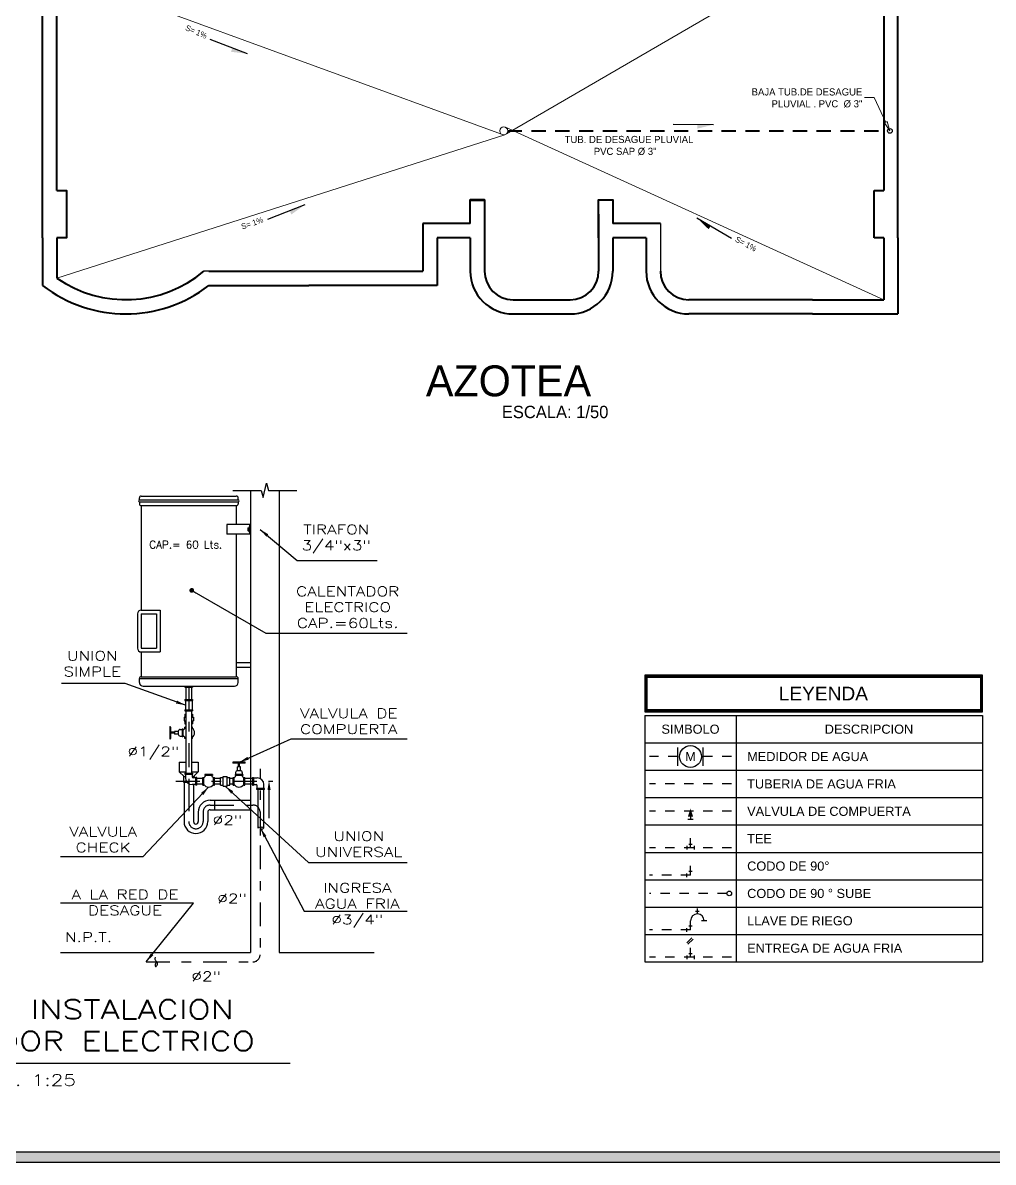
# Model space of a CAD drawing. Header units: metres. Extents: x 1996 to 3973, y 1777 to 3610.
# Drawn here: x 2066.5 to 2076.71, y 1776.78 to 1788.77 of the extents above; entities that cross this region are included whole.
import ezdxf
from ezdxf.enums import TextEntityAlignment as Align

# ---------------------------------------------------------------- set-up
doc = ezdxf.new("R2010")
doc.units = ezdxf.units.M
for name, pattern in [('DASHDOT', [1, 0.5, -0.25, 0, -0.25]), ('TRAZO_Y_PUNTO1', [0.2, 0.1, -0.05, 0, -0.05]), ('TRAZOS2', [0.225, 0.15, -0.075])]:
    doc.linetypes.add(name, pattern=pattern)
for name, color, linetype in [('0.1', 24, 'Continuous'), ('0.15', 21, 'Continuous'), ('0.2', 2, 'Continuous'), ('0.3', 3, 'Continuous'), ('0.4', 4, 'Continuous'), ('0.6', 7, 'Continuous'), ('0.8', 6, 'Continuous'), ('EJES', 21, 'DASHDOT'), ('muro', 5, 'Continuous'), ('PISOS', 145, 'Continuous'), ('TEX', 1, 'Continuous'), ('TEXT', 4, 'Continuous'), ('VIVIENDA1', 7, 'Continuous')]:
    doc.layers.add(name, color=color, linetype=linetype)
for name, color, linetype, lineweight in [('ACCESORIO', 151, 'Continuous', 25), ('Agua', 130, 'Continuous', 25), ('CASCO', 252, 'Continuous', 9), ('CUAD', 174, 'Continuous', 30), ('PLUVIAL', 30, 'TRAZOS2', 25), ('TEX-CORTE', 31, 'Continuous', 13), ('zzzz', 20, 'Continuous', 53)]:
    doc.layers.add(name, color=color, linetype=linetype, lineweight=lineweight)
doc.styles.add('A-1', font='swissel.ttf', dxfattribs={"height": 0.1})
doc.styles.add('A-2', font='swissel.ttf', dxfattribs={"height": 0.1})
doc.styles.add('ARIAL', font='arial.ttf')
doc.styles.add('huber', font='comic.ttf', dxfattribs={"height": 0.13})
doc.styles.add('L-80', font='stylu.ttf', dxfattribs={"height": 0.1})
doc.styles.add('R80-50', font='ROMANS.shx', dxfattribs={"width": 1.3, "height": 0.075})
doc.styles.add('S-1', font='swissel.ttf', dxfattribs={"height": 0.15})
doc.dimstyles.new('NOTA', dxfattribs={"dimtxt": 0.18, "dimasz": 0.18, "dimexe": 0.08, "dimexo": 0.1, "dimgap": 0.09, "dimtad": 1, "dimtoh": 1, "dimzin": 0, "dimdsep": 46, "dimtxsty": 'L-80', "dimcen": 0.09, "dimdle": 0.1, "dimclrd": 7, "dimclrt": 4, "dimadec": 0, "dimazin": 0, "dimtfac": 1, "dimtofl": 0, "dimtmove": 0, "dimatfit": 3, "dimfxl": 1, "dimtolj": 1, "dimtzin": 0, "dimarcsym": 0})

# ---------------------------------------------------------------- blocks, each defined once
blk = doc.blocks.new('FLECHA')
blk.add_hatch(color=256).paths.add_polyline_path([(0.1, -0.05), (0.05, -0.05), (0.05, -0.25)])
blk.add_line((0.05, -0.25), (0.05, 0.25))
blk = doc.blocks.new('_ClosedBlank')
at = {"layer": 'TEXT', "color": 0, "lineweight": -2}
for p, q in [((-1, 0.17), (0, 0)), ((-1, 0.17), (-1, -0.17)), ((0, 0), (-1, -0.17))]:
    blk.add_line(p, q, dxfattribs=at)
blk = doc.blocks.new('li')
at = {"layer": 'TEX-CORTE', "color": 14}
blk.add_lwpolyline([(0.043, 0.09), (0.166, 0.353), (0.266, 0.353)], dxfattribs=at)
at = {"layer": 'TEX-CORTE', "color": 14, "xscale": 0.1, "yscale": 0.1, "zscale": 0.1, "rotation": 244.7908177663999}
blk.add_blockref('_ClosedBlank', (0, 0), dxfattribs=at)
blk = doc.blocks.new('A-MED')
at = {"layer": 'ACCESORIO'}
for p, q in [((-0.14, -0.1), (-0.14, 0.1)), ((0.14, -0.1), (0.14, 0.1))]:
    blk.add_line(p, q, dxfattribs=at)
blk.add_circle((0, 0), 0.12, dxfattribs=at)
at = {"layer": 'TEX-CORTE', "style": 'A-2'}
blk.add_text('M', height=0.1, dxfattribs=at).set_placement((0, 0), align=Align.MIDDLE_CENTER)
blk = doc.blocks.new('A-ENT')
for p, q in [((0.014, 0.042), (-0.042, -0.014)), ((0.028, 0.028), (-0.028, -0.028))]:
    blk.add_line(p, q)
blk = doc.blocks.new('A-CODO')
for p, q in [((-0.02, 0.04), (0.02, 0.04)), ((0.04, -0.02), (0.04, 0.02))]:
    blk.add_line(p, q)
blk = doc.blocks.new('A-TEE')
for p, q in [((-0.04, 0.02), (-0.04, -0.02)), ((-0.02, 0.04), (0.02, 0.04)), ((0.04, 0.02), (0.04, -0.02))]:
    blk.add_line(p, q)
blk = doc.blocks.new('A-VALV')
blk.add_hatch(color=256).paths.add_polyline_path([(0, 0.03), (-0.03, -0.06), (0.03, -0.06)])
for p, q in [((0, 0), (0, -0.09)), ((0.03, -0.09), (-0.03, -0.09))]:
    blk.add_line(p, q)
blk = doc.blocks.new('A-RIEG')
for p, q in [((0.075, 0.075), (0.075, 0.135)), ((0.055, 0.105), (0.095, 0.105)), ((0.18, 0), (0.12, 0))]:
    blk.add_line(p, q)
blk.add_arc((0.075, 0), 0.075, 0, 180)

msp = doc.modelspace()

# ---------------------------------------------------------------- hatches: boundary and pattern name
h = msp.add_hatch(color=6)
h.dxf.hatch_style = 1
h.set_gradient(color1=(255, 0, 255), color2=(255, 51, 255), one_color=1, tint=0.6, name='CYLINDER')
h.paths.add_polyline_path([(2084.918, 1776.779), (2084.918, 1805.399), (2044.852, 1805.399), (2044.852, 1776.779)])
h.paths.add_polyline_path([(2084.814, 1776.888), (2084.814, 1805.294), (2044.957, 1805.294), (2044.957, 1776.888)], flags=16)

# ---------------------------------------------------------------- linework, layer by layer
at = {"layer": '0.1'}
msp.add_lwpolyline([(2068.712, 1783.847), (2069.012, 1783.847), (2069.03, 1783.772), (2069.068, 1783.922), (2069.087, 1783.847), (2069.387, 1783.847)], dxfattribs=at)
at = {"layer": '0.15'}
for p, q in [((2068.649, 1783.487), (2068.649, 1783.387)), ((2068.889, 1783.487), (2068.649, 1783.487)), ((2068.889, 1783.387), (2068.649, 1783.387)), ((2068.749, 1782.037), (2068.899, 1782.037)), ((2068.749, 1781.987), (2068.899, 1781.987)), ((2068.219, 1781.777), (2068.219, 1781.647)), ((2068.279, 1781.777), (2068.279, 1781.647)), ((2068.219, 1781.527), (2068.219, 1780.872)), ((2068.279, 1781.527), (2068.279, 1780.872)), ((2068.398, 1780.817), (2068.334, 1780.817)), ((2068.582, 1780.817), (2068.518, 1780.817)), ((2068.717, 1780.817), (2068.682, 1780.817)), ((2068.919, 1780.817), (2068.837, 1780.817)), ((2068.398, 1780.757), (2068.334, 1780.757)), ((2068.582, 1780.757), (2068.518, 1780.757)), ((2068.717, 1780.757), (2068.682, 1780.757)), ((2068.919, 1780.757), (2068.837, 1780.757)), ((2068.974, 1780.702), (2068.974, 1780.293)), ((2069.034, 1780.702), (2069.034, 1780.293))]:
    msp.add_line(p, q, dxfattribs=at)
msp.add_open_spline([(2068.974, 1780.293), (2068.979, 1780.298), (2068.988, 1780.309), (2069.004, 1780.293), (2069.016, 1780.278), (2069.043, 1780.293), (2069.016, 1780.308), (2069.009, 1780.297), (2069.004, 1780.293)], degree=3, knots=[0, 0, 0, 0, 0.0179255, 0.0370642, 0.0544552, 0.0729206, 0.0914975, 0.1090067, 0.1090067, 0.1090067, 0.1090067], dxfattribs=at)
at = {"layer": '0.2'}
for p, q in [((2067.729, 1783.747), (2067.729, 1783.767)), ((2067.749, 1783.787), (2068.749, 1783.787)), ((2068.769, 1783.747), (2068.769, 1783.767)), ((2067.729, 1783.747), (2068.769, 1783.747)), ((2067.729, 1783.727), (2067.729, 1783.707)), ((2067.729, 1783.727), (2068.769, 1783.727)), ((2067.749, 1783.687), (2068.749, 1783.687)), ((2067.749, 1783.687), (2067.749, 1782.587)), ((2068.749, 1783.687), (2068.749, 1783.487)), ((2068.769, 1783.727), (2068.769, 1783.707)), ((2068.869, 1783.447), (2068.869, 1783.427)), ((2068.869, 1783.444), (2068.884, 1783.444)), ((2068.869, 1783.429), (2068.884, 1783.429)), ((2068.874, 1783.452), (2068.884, 1783.452)), ((2068.874, 1783.422), (2068.884, 1783.422)), ((2068.884, 1783.467), (2068.884, 1783.407)), ((2068.884, 1783.467), (2068.889, 1783.467)), ((2068.884, 1783.407), (2068.889, 1783.407)), ((2068.899, 1783.487), (2068.889, 1783.487)), ((2068.889, 1783.487), (2068.889, 1783.387)), ((2068.749, 1783.387), (2068.749, 1781.887)), ((2068.899, 1783.387), (2068.889, 1783.387)), ((2067.749, 1782.587), (2067.949, 1782.587)), ((2067.949, 1782.587), (2067.949, 1782.147)), ((2067.709, 1782.547), (2067.709, 1782.187)), ((2067.749, 1782.547), (2067.749, 1782.187)), ((2067.749, 1782.547), (2067.909, 1782.547)), ((2067.909, 1782.547), (2067.909, 1782.187)), ((2067.749, 1782.187), (2067.909, 1782.187)), ((2067.749, 1782.147), (2067.949, 1782.147)), ((2067.749, 1782.147), (2067.749, 1781.887)), ((2067.729, 1781.827), (2067.729, 1781.867)), ((2067.729, 1781.867), (2068.769, 1781.867)), ((2067.749, 1781.887), (2068.749, 1781.887)), ((2068.769, 1781.827), (2068.769, 1781.867)), ((2067.769, 1781.787), (2068.729, 1781.787)), ((2068.209, 1781.787), (2068.209, 1781.777)), ((2068.209, 1781.787), (2068.289, 1781.787)), ((2068.209, 1781.777), (2068.289, 1781.777)), ((2068.289, 1781.787), (2068.289, 1781.777)), ((2068.209, 1781.647), (2068.289, 1781.647)), ((2068.209, 1781.647), (2068.209, 1781.637)), ((2068.209, 1781.637), (2068.289, 1781.637)), ((2068.214, 1781.637), (2068.214, 1781.537)), ((2068.284, 1781.637), (2068.284, 1781.537)), ((2068.289, 1781.647), (2068.289, 1781.637)), ((2068.209, 1781.537), (2068.289, 1781.537)), ((2068.209, 1781.537), (2068.209, 1781.527)), ((2068.209, 1781.527), (2068.289, 1781.527)), ((2068.289, 1781.537), (2068.289, 1781.527)), ((2068.837, 1780.988), (2068.717, 1780.988)), ((2068.837, 1780.978), (2068.717, 1780.978)), ((2068.762, 1780.898), (2068.762, 1780.938)), ((2068.792, 1780.938), (2068.762, 1780.938)), ((2068.792, 1780.898), (2068.762, 1780.898)), ((2068.772, 1780.938), (2068.772, 1780.978)), ((2068.782, 1780.978), (2068.772, 1780.978)), ((2068.782, 1780.938), (2068.782, 1780.978)), ((2068.792, 1780.898), (2068.792, 1780.938)), ((2068.209, 1780.872), (2068.289, 1780.872)), ((2068.209, 1780.872), (2068.209, 1780.862)), ((2068.209, 1780.862), (2068.289, 1780.862)), ((2068.214, 1780.862), (2068.214, 1780.822)), ((2068.284, 1780.862), (2068.284, 1780.832)), ((2068.289, 1780.872), (2068.289, 1780.862)), ((2068.324, 1780.822), (2068.294, 1780.822)), ((2068.334, 1780.827), (2068.324, 1780.827)), ((2068.324, 1780.747), (2068.324, 1780.827)), ((2068.334, 1780.747), (2068.334, 1780.827)), ((2068.398, 1780.827), (2068.408, 1780.827)), ((2068.398, 1780.747), (2068.398, 1780.827)), ((2068.408, 1780.747), (2068.408, 1780.827)), ((2068.418, 1780.858), (2068.418, 1780.848)), ((2068.498, 1780.858), (2068.418, 1780.858)), ((2068.498, 1780.848), (2068.418, 1780.848)), ((2068.423, 1780.848), (2068.423, 1780.842)), ((2068.493, 1780.848), (2068.493, 1780.842)), ((2068.493, 1780.848), (2068.493, 1780.842)), ((2068.498, 1780.858), (2068.498, 1780.848)), ((2068.508, 1780.827), (2068.518, 1780.827)), ((2068.508, 1780.747), (2068.508, 1780.827)), ((2068.518, 1780.747), (2068.518, 1780.827)), ((2068.582, 1780.827), (2068.612, 1780.827)), ((2068.582, 1780.747), (2068.582, 1780.827)), ((2068.612, 1780.837), (2068.652, 1780.837)), ((2068.612, 1780.737), (2068.612, 1780.837)), ((2068.652, 1780.737), (2068.652, 1780.837)), ((2068.652, 1780.827), (2068.682, 1780.827)), ((2068.682, 1780.747), (2068.682, 1780.827)), ((2068.717, 1780.827), (2068.727, 1780.827)), ((2068.717, 1780.747), (2068.717, 1780.827)), ((2068.727, 1780.747), (2068.727, 1780.827)), ((2068.737, 1780.858), (2068.737, 1780.848)), ((2068.817, 1780.858), (2068.737, 1780.858)), ((2068.817, 1780.848), (2068.737, 1780.848)), ((2068.742, 1780.878), (2068.742, 1780.858)), ((2068.742, 1780.848), (2068.742, 1780.842)), ((2068.812, 1780.878), (2068.812, 1780.858)), ((2068.812, 1780.848), (2068.812, 1780.842)), ((2068.812, 1780.848), (2068.812, 1780.842)), ((2068.817, 1780.858), (2068.817, 1780.848)), ((2068.827, 1780.827), (2068.837, 1780.827)), ((2068.827, 1780.747), (2068.827, 1780.827)), ((2068.837, 1780.747), (2068.837, 1780.827)), ((2068.919, 1780.827), (2068.929, 1780.827)), ((2068.919, 1780.827), (2068.919, 1780.747)), ((2068.929, 1780.827), (2068.929, 1780.747)), ((2068.929, 1780.822), (2068.969, 1780.822)), ((2068.324, 1780.752), (2068.284, 1780.752)), ((2068.334, 1780.747), (2068.324, 1780.747)), ((2068.398, 1780.747), (2068.408, 1780.747)), ((2068.508, 1780.747), (2068.518, 1780.747)), ((2068.582, 1780.747), (2068.612, 1780.747)), ((2068.612, 1780.737), (2068.652, 1780.737)), ((2068.652, 1780.747), (2068.682, 1780.747)), ((2068.717, 1780.747), (2068.727, 1780.747)), ((2068.827, 1780.747), (2068.837, 1780.747)), ((2068.919, 1780.747), (2068.929, 1780.747)), ((2068.929, 1780.752), (2068.959, 1780.752)), ((2068.964, 1780.702), (2068.964, 1780.712)), ((2069.044, 1780.712), (2068.964, 1780.712)), ((2069.044, 1780.702), (2068.964, 1780.702)), ((2068.969, 1780.712), (2068.969, 1780.742)), ((2069.039, 1780.712), (2069.039, 1780.752)), ((2069.044, 1780.702), (2069.044, 1780.712)), ((2063.73, 1777.821), (2069.314, 1777.821))]:
    msp.add_line(p, q, dxfattribs=at)
for centre, radius, start, end in [((2067.749, 1783.767), 0.02, 90, 180), ((2068.749, 1783.767), 0.02, 0, 90), ((2067.729, 1783.737), 0.01, 90, 270), ((2067.749, 1783.707), 0.02, 180, 270), ((2068.749, 1783.707), 0.02, 270, 0), ((2068.769, 1783.737), 0.01, 270, 90), ((2068.874, 1783.447), 0.005, 90, 180), ((2068.874, 1783.427), 0.005, 180, 270), ((2067.749, 1782.547), 0.04, 90, 180), ((2067.749, 1782.187), 0.04, 180, 270), ((2067.749, 1781.867), 0.02, 90, 180), ((2068.749, 1781.867), 0.02, 0, 90), ((2067.769, 1781.827), 0.04, 180, 270), ((2068.729, 1781.827), 0.04, 270, 0), ((2068.717, 1780.983), 0.005, 90, 270), ((2068.762, 1780.878), 0.02, 90, 180), ((2068.792, 1780.878), 0.02, 0, 90), ((2068.837, 1780.983), 0.005, 270, 90), ((2068.284, 1780.822), 0.07, 180, 270), ((2068.294, 1780.832), 0.01, 180, 270), ((2068.458, 1780.787), 0.061, 129.3096, 145.008), ((2068.413, 1780.842), 0.01, 309.3096, 0), ((2068.503, 1780.842), 0.01, 180, 230.6904), ((2068.458, 1780.787), 0.061, 34.992, 50.6904), ((2068.777, 1780.787), 0.061, 129.3096, 145.008), ((2068.732, 1780.842), 0.01, 309.3096, 0), ((2068.822, 1780.842), 0.01, 180, 230.6904), ((2068.777, 1780.787), 0.061, 34.992, 50.6904), ((2068.969, 1780.752), 0.07, 0, 90), ((2068.458, 1780.787), 0.061, 214.992, 325.008), ((2068.777, 1780.787), 0.061, 214.992, 325.008), ((2068.959, 1780.742), 0.01, 360, 90)]:
    msp.add_arc(centre, radius, start, end, dxfattribs=at)
at = {"layer": '0.4', "lineweight": 40}
for p, q in [((2075.711, 1786.503), (2075.711, 1790.503)), ((2066.711, 1787.003), (2066.711, 1789.303)), ((2066.861, 1787.003), (2066.861, 1789.303)), ((2075.561, 1789.303), (2075.561, 1787.003)), ((2066.861, 1787.003), (2066.961, 1787.003)), ((2066.861, 1787.003), (2066.961, 1787.003)), ((2066.961, 1787.003), (2066.961, 1786.503)), ((2066.961, 1787.003), (2066.961, 1786.503)), ((2075.461, 1787.003), (2075.561, 1787.003)), ((2075.461, 1786.503), (2075.461, 1787.003)), ((2075.461, 1787.003), (2075.561, 1787.003)), ((2075.461, 1786.503), (2075.461, 1787.003)), ((2071.211, 1786.653), (2071.211, 1786.903)), ((2071.211, 1786.653), (2071.211, 1786.903)), ((2071.361, 1786.903), (2071.361, 1786.503)), ((2071.361, 1786.903), (2071.361, 1786.503)), ((2072.561, 1786.503), (2072.561, 1786.903)), ((2072.561, 1786.503), (2072.561, 1786.903)), ((2072.711, 1786.903), (2072.711, 1786.653)), ((2072.711, 1786.903), (2072.711, 1786.653)), ((2071.211, 1786.653), (2070.711, 1786.653)), ((2070.711, 1786.653), (2070.711, 1786.153)), ((2072.561, 1786.753), (2072.561, 1786.503)), ((2072.711, 1786.753), (2072.711, 1786.653)), ((2073.211, 1786.653), (2072.711, 1786.653)), ((2073.211, 1786.653), (2072.711, 1786.653)), ((2066.711, 1786.503), (2066.711, 1786.079)), ((2066.961, 1786.503), (2066.861, 1786.503)), ((2066.861, 1786.503), (2066.861, 1786.079)), ((2066.961, 1786.503), (2066.861, 1786.503)), ((2066.961, 1786.503), (2066.861, 1786.503)), ((2070.861, 1786.503), (2070.861, 1786.003)), ((2071.211, 1786.503), (2070.861, 1786.503)), ((2071.211, 1786.503), (2071.211, 1786.153)), ((2071.361, 1786.503), (2071.361, 1786.153)), ((2072.561, 1786.503), (2072.561, 1786.153)), ((2073.061, 1786.503), (2072.711, 1786.503)), ((2072.711, 1786.503), (2072.711, 1786.153)), ((2072.711, 1786.503), (2072.711, 1786.503)), ((2073.061, 1786.503), (2073.061, 1786.153)), ((2075.561, 1786.503), (2075.461, 1786.503)), ((2075.561, 1786.503), (2075.561, 1785.853)), ((2075.711, 1786.503), (2075.711, 1785.703)), ((2066.711, 1786.079), (2066.711, 1786.003)), ((2068.461, 1786.153), (2069.511, 1786.153)), ((2069.511, 1786.153), (2070.711, 1786.153)), ((2068.461, 1786.003), (2069.511, 1786.003)), ((2070.861, 1786.003), (2069.511, 1786.003)), ((2071.211, 1786.003), (2071.211, 1786.003)), ((2071.661, 1785.853), (2072.261, 1785.853)), ((2074.811, 1785.853), (2073.511, 1785.853)), ((2074.811, 1785.853), (2075.561, 1785.853)), ((2071.661, 1785.703), (2072.261, 1785.703)), ((2074.811, 1785.703), (2073.511, 1785.703)), ((2074.811, 1785.703), (2075.711, 1785.703)), ((2074.811, 1785.703), (2075.061, 1785.703))]:
    msp.add_line(p, q, dxfattribs=at)
at = {"layer": '0.4'}
for p, q in [((2072.561, 1786.903), (2072.711, 1786.903)), ((2072.561, 1786.903), (2072.711, 1786.903)), ((2073.211, 1786.653), (2073.211, 1786.503)), ((2073.211, 1786.503), (2073.211, 1786.153)), ((2066.861, 1786.079), (2066.861, 1786.079)), ((2068.461, 1786.153), (2068.408, 1786.153))]:
    msp.add_line(p, q, dxfattribs=at)
at = {"layer": '0.4', "lineweight": 40}
for points in [[(2066.711, 1786.503), (2066.711, 1787.003)], [(2066.861, 1787.003), (2066.961, 1787.003), (2066.961, 1786.503), (2066.861, 1786.503)], [(2071.211, 1786.653), (2071.211, 1786.903), (2071.361, 1786.903), (2071.361, 1786.503)], [(2072.561, 1786.503), (2072.561, 1786.503), (2072.561, 1786.903), (2072.711, 1786.903), (2072.711, 1786.653)]]:
    msp.add_lwpolyline(points, dxfattribs=at)
for centre, radius, start, end in [((2067.586, 1787.128), 1.275, 235.3671, 310.1154), ((2071.661, 1786.153), 0.45, 180, 270), ((2071.661, 1786.153), 0.3, 180, 270), ((2072.261, 1786.153), 0.45, 270, 0), ((2072.261, 1786.153), 0.3, 270, 0), ((2073.511, 1786.153), 0.45, 180, 270), ((2073.511, 1786.153), 0.3, 180, 270), ((2067.586, 1787.128), 1.425, 232.1395, 307.8605)]:
    msp.add_arc(centre, radius, start, end, dxfattribs=at)
at = {"layer": '0.6'}
for p, q in [((2068.899, 1783.847), (2068.899, 1778.987)), ((2069.199, 1783.847), (2069.199, 1778.987)), ((2066.899, 1778.987), (2068.899, 1778.987)), ((2069.199, 1778.987), (2070.199, 1778.987))]:
    msp.add_line(p, q, dxfattribs=at)
at = {"layer": 'ACCESORIO'}
for centre, radius in [((2075.626, 1787.629), 0.025), ((2073.936, 1779.607), 0.024)]:
    msp.add_circle(centre, radius, dxfattribs=at)
at = {"layer": 'Agua', "linetype": 'TRAZO_Y_PUNTO1'}
for p, q in [((2073.393, 1781.047), (2073.096, 1781.047)), ((2073.96, 1781.047), (2073.662, 1781.047)), ((2073.96, 1780.759), (2073.096, 1780.759)), ((2073.96, 1780.471), (2073.096, 1780.471)), ((2073.528, 1780.087), (2073.528, 1780.279)), ((2073.96, 1780.087), (2073.096, 1780.087)), ((2073.528, 1779.799), (2073.528, 1779.991)), ((2073.528, 1779.799), (2073.096, 1779.799)), ((2073.912, 1779.607), (2073.096, 1779.607)), ((2073.528, 1779.223), (2073.096, 1779.223)), ((2073.528, 1779.223), (2073.528, 1779.319)), ((2073.528, 1778.935), (2073.528, 1779.094)), ((2073.96, 1778.935), (2073.096, 1778.935))]:
    msp.add_line(p, q, dxfattribs=at)
at = {"layer": 'CASCO', "linetype": 'Continuous'}
for p, q in [((2071.592, 1787.598), (2075.561, 1789.906)), ((2071.539, 1787.595), (2066.861, 1789.303)), ((2071.58, 1787.668), (2075.561, 1785.853)), ((2071.576, 1787.589), (2066.861, 1786.079))]:
    msp.add_line(p, q, dxfattribs=at)
at = {"layer": 'CUAD'}
for p, q in [((2073.048, 1781.479), (2073.048, 1778.887)), ((2073.048, 1781.479), (2076.602, 1781.479)), ((2074.008, 1781.479), (2074.008, 1778.887)), ((2076.602, 1781.479), (2076.602, 1778.887)), ((2073.048, 1781.191), (2076.602, 1781.191)), ((2073.048, 1780.903), (2076.602, 1780.903)), ((2073.048, 1780.615), (2076.602, 1780.615)), ((2073.048, 1780.615), (2076.602, 1780.615)), ((2073.048, 1780.327), (2076.602, 1780.327)), ((2073.048, 1780.039), (2076.602, 1780.039)), ((2073.048, 1779.751), (2076.602, 1779.751)), ((2073.048, 1779.463), (2076.602, 1779.463)), ((2073.048, 1779.175), (2076.602, 1779.175)), ((2073.048, 1778.887), (2076.602, 1778.887)), ((2073.048, 1778.887), (2076.602, 1778.887))]:
    msp.add_line(p, q, dxfattribs=at)
msp.add_lwpolyline([(2076.602, 1781.902), (2073.048, 1781.902), (2073.048, 1781.518), (2076.602, 1781.518)], close=True, dxfattribs=at)
at = {"layer": 'CUAD', "const_width": 0.0288}
msp.add_lwpolyline([(2076.588, 1781.887), (2073.062, 1781.887), (2073.062, 1781.532), (2076.588, 1781.532)], close=True, dxfattribs=at)
at = {"layer": 'EJES', "ltscale": 0.5}
for p, q in [((2068.249, 1781.787), (2068.249, 1780.652)), ((2069.004, 1780.215), (2069.004, 1780.918)), ((2068.114, 1780.787), (2069.135, 1780.787)), ((2068.249, 1780.722), (2068.249, 1780.362)), ((2068.474, 1780.537), (2068.924, 1780.537)), ((2068.399, 1780.462), (2068.399, 1780.362)), ((2068.999, 1780.112), (2068.999, 1778.962)), ((2067.799, 1778.887), (2068.924, 1778.887))]:
    msp.add_line(p, q, dxfattribs=at)
for centre, start, end in [((2068.474, 1780.462), 90, 180), ((2068.924, 1780.462), 0, 90), ((2068.324, 1780.362), 180, 0), ((2068.924, 1778.962), 270, 0)]:
    msp.add_arc(centre, 0.075, start, end, dxfattribs=at)
at = {"layer": 'muro', "lineweight": 60}
msp.add_line((2071.211, 1786.903), (2071.361, 1786.903), dxfattribs=at)
msp.add_line((2071.211, 1786.903), (2071.361, 1786.903), dxfattribs=at)
at = {"layer": 'PISOS'}
msp.add_line((2069.093, 1780.695), (2069.093, 1780.399), dxfattribs=at)
msp.add_solid([(2069.077, 1780.695), (2069.093, 1780.795), (2069.11, 1780.695)], dxfattribs=at)
at = {"layer": 'PLUVIAL', "linetype": 'TRAZOS2', "lineweight": 40}
msp.add_line((2071.605, 1787.629), (2075.601, 1787.629), dxfattribs=at)
at = {"layer": 'TEX'}
for p, q in [((2068.209, 1781.492), (2068.209, 1781.462)), ((2068.209, 1781.492), (2068.219, 1781.492)), ((2068.279, 1781.492), (2068.289, 1781.492)), ((2068.289, 1781.492), (2068.289, 1781.462)), ((2068.199, 1781.462), (2068.199, 1781.422)), ((2068.199, 1781.462), (2068.219, 1781.462)), ((2068.199, 1781.422), (2068.219, 1781.422)), ((2068.209, 1781.422), (2068.209, 1781.392)), ((2068.209, 1781.392), (2068.219, 1781.392)), ((2068.279, 1781.462), (2068.299, 1781.462)), ((2068.279, 1781.422), (2068.299, 1781.422)), ((2068.279, 1781.392), (2068.289, 1781.392)), ((2068.289, 1781.422), (2068.289, 1781.392)), ((2068.299, 1781.462), (2068.299, 1781.422)), ((2068.048, 1781.357), (2068.048, 1781.237)), ((2068.058, 1781.357), (2068.058, 1781.237)), ((2068.058, 1781.302), (2068.058, 1781.292)), ((2068.098, 1781.302), (2068.058, 1781.302)), ((2068.098, 1781.292), (2068.058, 1781.292)), ((2068.098, 1781.312), (2068.098, 1781.282)), ((2068.138, 1781.312), (2068.098, 1781.312)), ((2068.138, 1781.282), (2068.098, 1781.282)), ((2068.138, 1781.312), (2068.138, 1781.282)), ((2068.158, 1781.332), (2068.178, 1781.332)), ((2068.158, 1781.262), (2068.178, 1781.262)), ((2068.178, 1781.337), (2068.178, 1781.257)), ((2068.178, 1781.337), (2068.188, 1781.337)), ((2068.178, 1781.257), (2068.188, 1781.257)), ((2068.188, 1781.337), (2068.188, 1781.257)), ((2068.188, 1781.332), (2068.194, 1781.332)), ((2068.188, 1781.332), (2068.194, 1781.332)), ((2068.188, 1781.262), (2068.194, 1781.262)), ((2068.209, 1781.347), (2068.209, 1781.357)), ((2068.219, 1781.357), (2068.209, 1781.357)), ((2068.219, 1781.347), (2068.209, 1781.347)), ((2068.289, 1781.357), (2068.279, 1781.357)), ((2068.289, 1781.347), (2068.279, 1781.347)), ((2068.289, 1781.347), (2068.289, 1781.357)), ((2068.209, 1781.237), (2068.209, 1781.247)), ((2068.219, 1781.247), (2068.209, 1781.247)), ((2068.219, 1781.237), (2068.209, 1781.237)), ((2068.289, 1781.247), (2068.279, 1781.247)), ((2068.289, 1781.237), (2068.279, 1781.237)), ((2068.289, 1781.237), (2068.289, 1781.247)), ((2068.149, 1780.987), (2068.149, 1780.887)), ((2068.149, 1780.987), (2068.219, 1780.987)), ((2068.279, 1780.987), (2068.349, 1780.987)), ((2068.349, 1780.987), (2068.349, 1780.887)), ((2068.149, 1780.887), (2068.199, 1780.837)), ((2068.149, 1780.887), (2068.219, 1780.887)), ((2068.194, 1780.837), (2068.194, 1780.777)), ((2068.194, 1780.837), (2068.214, 1780.837)), ((2068.194, 1780.777), (2068.23, 1780.777)), ((2068.199, 1780.777), (2068.199, 1780.362)), ((2068.279, 1780.887), (2068.349, 1780.887)), ((2068.284, 1780.837), (2068.304, 1780.837)), ((2068.299, 1780.837), (2068.349, 1780.887)), ((2068.304, 1780.837), (2068.304, 1780.822)), ((2068.299, 1780.752), (2068.299, 1780.362)), ((2068.474, 1780.587), (2068.899, 1780.587)), ((2068.524, 1780.487), (2068.524, 1780.587)), ((2068.349, 1780.462), (2068.349, 1780.362)), ((2068.449, 1780.462), (2068.449, 1780.362)), ((2068.474, 1780.487), (2068.899, 1780.487))]:
    msp.add_line(p, q, dxfattribs=at)
for centre, radius, start, end in [((2068.053, 1781.357), 0.005, 0, 180), ((2068.158, 1781.312), 0.02, 90, 180), ((2068.158, 1781.282), 0.02, 180, 270), ((2068.194, 1781.342), 0.01, 270, 320.6904), ((2068.194, 1781.252), 0.01, 39.3096, 90), ((2068.249, 1781.297), 0.061, 124.992, 140.6904), ((2068.249, 1781.297), 0.061, 219.3096, 235.008), ((2068.249, 1781.297), 0.061, 304.992, 55.008), ((2068.053, 1781.237), 0.005, 180, 0), ((2068.474, 1780.462), 0.125, 90, 180), ((2068.474, 1780.462), 0.025, 90, 180), ((2068.324, 1780.362), 0.125, 180, 0), ((2068.324, 1780.362), 0.025, 180, 0)]:
    msp.add_arc(centre, radius, start, end, dxfattribs=at)
msp.add_open_spline([(2067.912, 1778.887), (2067.905, 1778.878), (2067.891, 1778.868), (2067.897, 1778.823), (2067.926, 1778.862), (2067.913, 1778.889), (2067.889, 1778.909), (2067.896, 1778.928), (2067.899, 1778.937)], degree=3, knots=[0.0576758, 0.0576758, 0.0576758, 0.0576758, 0.0896099, 0.1130387, 0.1442947, 0.1710239, 0.200415, 0.2268525, 0.2268525, 0.2268525, 0.2268525], dxfattribs=at)
at = {"layer": 'TEX-CORTE'}
msp.add_circle((2071.563, 1787.629), 0.0423, dxfattribs=at)
at = {"layer": 'VIVIENDA1', "color": 6, "linetype": 'ByBlock', "lineweight": 30}
for points in [[(2084.918, 1776.779), (2084.918, 1805.399), (2044.852, 1805.399), (2044.852, 1776.779)], [(2084.814, 1776.888), (2084.814, 1805.294), (2044.957, 1805.294), (2044.957, 1776.888)]]:
    msp.add_lwpolyline(points, close=True, dxfattribs=at)

# ---------------------------------------------------------------- block references
at = {"xscale": -1}
msp.add_blockref('li', (2075.626, 1787.629), dxfattribs=at)
at = {"xscale": 0.9600000000000364, "yscale": 0.9600000000000364, "zscale": 0.9600000000000364}
msp.add_blockref('A-MED', (2073.528, 1781.047), dxfattribs=at)
at = {"layer": 'ACCESORIO'}
for name, p, xscale, yscale, zscale, rotation in [('FLECHA', (2068.684, 1788.555), -0.8423446168921385, 0.8423446168921386, 0.8423446168921386, 68.95713663824922), ('FLECHA', (2073.558, 1787.737), -0.8423446168921386, 0.8423446168921385, 0.8423446168921386, 89.8633562612317), ('FLECHA', (2069.257, 1786.812), -0.8423446168921384, 0.8423446168921386, 0.8423446168921386, 111.519381924185), ('FLECHA', (2073.798, 1786.645), 0.8423446168921385, 0.8423446168921385, 0.8423446168921385, 239.5565641598634), ('A-CODO', (2073.528, 1779.799), 0.9600000000000364, 0.9600000000000364, 0.9600000000000364, 90), ('A-CODO', (2073.528, 1779.223), 0.9600000000000364, 0.9600000000000364, 0.9600000000000364, 90)]:
    msp.add_blockref(name, p, dxfattribs=dict(at, xscale=xscale, yscale=yscale, zscale=zscale, rotation=rotation))
at = {"layer": 'ACCESORIO', "xscale": 0.9600000000000364, "yscale": 0.9600000000000364, "zscale": 0.9600000000000364}
for name, p in [('A-VALV', (2073.528, 1780.471)), ('A-TEE', (2073.528, 1780.087)), ('A-RIEG', (2073.528, 1779.319)), ('A-ENT', (2073.528, 1779.1)), ('A-TEE', (2073.528, 1778.935))]:
    msp.add_blockref(name, p, dxfattribs=at)

# ---------------------------------------------------------------- texts
at = {"insert": (2070.744, 1785.162), "char_height": 0.325, "attachment_point": 1, "style": 'huber'}
msp.add_mtext('{\\C1;AZOTEA}', dxfattribs=at)
at = {"layer": '0.3', "style": 'R80-50'}
msp.add_text('CAP.= 60 Lts.', height=0.08, dxfattribs=at).set_placement((2067.833, 1783.237))
at = {"layer": '0.3', "char_height": 0.1, "attachment_point": 5, "style": 'R80-50'}
for s, insert in [('TIRAFON\\P3/4"x3"', (2069.801, 1783.335)), ('CALENTADOR\\PELECTRICO\\PCAP.=60Lts.', (2069.921, 1782.618)), ('UNION \\PSIMPLE', (2067.234, 1782.024)), ('VALVULA DE\\PCOMPUERTA', (2069.932, 1781.418)), ('%%C1/2"', (2067.877, 1781.083)), ('%%C2"', (2068.656, 1780.378)), ('VALVULA \\PCHECK', (2067.348, 1780.174)), ('UNION \\PUNIVERSAL', (2070.038, 1780.126)), ('INGRESA \\PAGUA FRIA\\P%%C3/4"', (2070.023, 1779.482)), ('A LA RED DE\\PDESAGUE', (2067.578, 1779.512)), ('%%C2"', (2068.705, 1779.553)), ('N.P.T.', (2067.194, 1779.147)), ('%%C2"', (2068.433, 1778.735))]:
    msp.add_mtext(s, dxfattribs=dict(at, insert=insert))
at = {"layer": '0.4', "insert": (2066.541, 1777.643), "char_height": 0.12, "attachment_point": 5, "style": 'R80-50'}
msp.add_mtext('ESC. 1:25', dxfattribs=at)
at = {"layer": '0.8', "insert": (2066.545, 1778.22), "char_height": 0.2, "attachment_point": 5, "style": 'R80-50'}
msp.add_mtext('DETALLE DE INSTALACION\\PDE CALENTADOR ELECTRICO', dxfattribs=at)
at = {"layer": 'TEX-CORTE'}
for s, height, style, p in [('LEYENDA', 0.144, 'S-1', (2074.926, 1781.71)), ('SIMBOLO', 0.096, 'A-2', (2073.528, 1781.335)), ('DESCRIPCION', 0.096, 'A-2', (2075.406, 1781.335))]:
    msp.add_text(s, height=height, dxfattribs=dict(at, style=style)).set_placement(p, align=Align.MIDDLE_CENTER)
at = {"layer": 'TEX-CORTE', "style": 'A-2'}
for s, p in [('MEDIDOR DE AGUA', (2074.124, 1781.047)), ('TUBERIA DE AGUA FRIA', (2074.124, 1780.759)), ('VALVULA DE COMPUERTA', (2074.124, 1780.471)), ('TEE', (2074.124, 1780.183)), ('CODO DE 90%%D', (2074.124, 1779.895)), ('CODO DE 90 %%D SUBE', (2074.124, 1779.607)), ('LLAVE DE RIEGO', (2074.124, 1779.319)), ('ENTREGA DE AGUA FRIA', (2074.124, 1779.031))]:
    msp.add_text(s, height=0.096, dxfattribs=at).set_placement(p, align=Align.MIDDLE_LEFT)
at = {"layer": 'TEX-CORTE', "char_height": 0.075, "style": 'A-1'}
for insert, attachment_point, rotation in [((2068.243, 1788.776), 4, 336.3765), ((2068.783, 1786.678), 4, 18.9387), ((2074.245, 1786.439), 6, 332.1372)]:
    msp.add_mtext('\\A1;{\\fShonar Bangla|b0|i0|c0|p34;\\C1;\\P\\H0.8x;S= 1%}', dxfattribs=dict(at, insert=insert, attachment_point=attachment_point, rotation=rotation))
at = {"layer": 'TEX-CORTE', "insert": (2075.336, 1787.975), "char_height": 0.075, "width": 1.84478, "attachment_point": 6, "style": 'A-1'}
msp.add_mtext('\\A1;{\\fShonar Bangla|b0|i0|c0|p34;\\C82;BAJA TUB.DE DESAGUE\\P PLUVIAL . PVC  %%C 3"}', dxfattribs=at)
at = {"layer": 'TEX-CORTE', "insert": (2072.148, 1787.475), "char_height": 0.075, "attachment_point": 4, "style": 'A-1'}
msp.add_mtext('\\A1;{\\fShonar Bangla|b0|i0|c0|p34;\\C154;  TUB. DE DESAGUE PLUVIAL\\P             PVC SAP %%C 3"}', dxfattribs=at)
at = {"layer": 'zzzz', "color": 7, "linetype": 'ByBlock', "insert": (2071.543, 1784.737), "char_height": 0.13, "attachment_point": 1, "style": 'ARIAL'}
msp.add_mtext('{\\fComic Sans MS|b0|i0|c0|p66;\\C1;ESCALA: 1/50}', dxfattribs=at)

# ---------------------------------------------------------------- leaders
at = {"layer": 'PISOS'}
for points, override in [([(2068.999, 1783.437), (2069.388, 1783.109), (2070.231, 1783.109)], {"dimasz": 0.1, "dimclrd": 256}), ([(2068.28, 1782.795), (2069.061, 1782.346), (2070.548, 1782.346)], {"dimasz": 0.05, "dimclrd": 256, "dimldrblk": 'Dot'}), ([(2068.214, 1781.587), (2067.578, 1781.814), (2066.909, 1781.814)], {"dimasz": 0.1, "dimclrd": 256}), ([(2068.782, 1780.988), (2069.326, 1781.235), (2070.548, 1781.235)], {"dimasz": 0.1, "dimclrd": 256}), ([(2068.458, 1780.726), (2067.765, 1779.992), (2066.899, 1779.992)], {"dimasz": 0.1, "dimclrd": 256}), ([(2068.632, 1780.737), (2069.509, 1779.931), (2070.548, 1779.931)], {"dimasz": 0.1, "dimclrd": 256}), ([(2069.004, 1780.293), (2069.462, 1779.419), (2070.548, 1779.419)], {"dimasz": 0.1, "dimclrd": 256}), ([(2067.799, 1778.887), (2068.299, 1779.504), (2066.899, 1779.504)], {"dimasz": 0.1, "dimclrd": 256})]:
    msp.add_leader(points, dimstyle='NOTA', override=override, dxfattribs=at)

doc.saveas('drawing.dxf')
